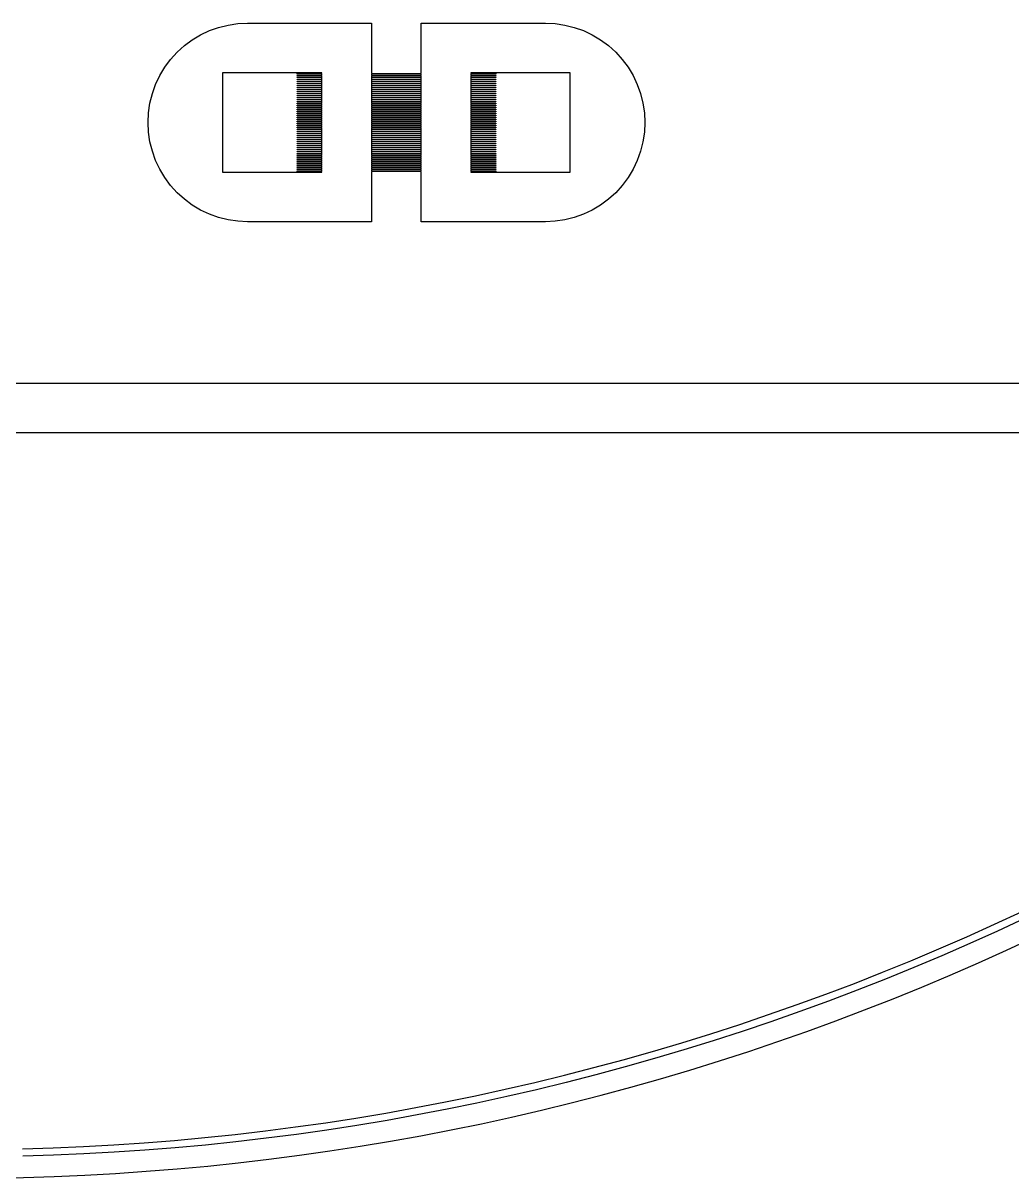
# Model space of a CAD drawing. Extents: x -16 to 83, y -18 to 83.
# Drawn here: x 33.48 to 53.39, y -18.25 to 5 of the extents above; entities that cross this region are included whole.
import ezdxf

# ---------------------------------------------------------------- set-up
doc = ezdxf.new("R2010")
doc.units = 0

msp = doc.modelspace()

# ---------------------------------------------------------------- linework, layer by layer
for p, q in [((37.2346, 4.84775), (37.4194, 4.91388)), ((37.4194, 4.91388), (37.6098, 4.96156)), ((37.6098, 4.96156), (37.804, 4.99036)), ((37.804, 4.99036), (38, 5)), ((38, 5), (40.5, 5)), ((40.5, 5), (40.5, 3.98499)), ((41.5, 3.98499), (41.5, 5)), ((41.5, 5), (44, 5)), ((44, 5), (44.196, 4.99036)), ((44.196, 4.99036), (44.3902, 4.96156)), ((44.3902, 4.96156), (44.5806, 4.91388)), ((44.5806, 4.91388), (44.7654, 4.84775)), ((36.7312, 4.54602), (36.8889, 4.66293)), ((36.8889, 4.66293), (37.0572, 4.76384)), ((37.0572, 4.76384), (37.2346, 4.84775)), ((44.7654, 4.84775), (44.9428, 4.76384)), ((44.9428, 4.76384), (45.1111, 4.66293)), ((45.1111, 4.66293), (45.2688, 4.54602)), ((36.5858, 4.4142), (36.7312, 4.54602)), ((45.2688, 4.54602), (45.4142, 4.4142)), ((36.3371, 4.11113), (36.454, 4.26878)), ((36.454, 4.26878), (36.5858, 4.4142)), ((45.4142, 4.4142), (45.546, 4.26878)), ((45.546, 4.26878), (45.6629, 4.11113)), ((36.2362, 3.94278), (36.3371, 4.11113)), ((39.5, 4), (37.5, 4)), ((37.5, 4), (37.5, 2)), ((39, 3.97499), (39, 3.98499)), ((39, 3.98499), (39.5, 3.98499)), ((39.5, 3.97499), (39, 3.97499)), ((39.5, 3.98499), (39.5, 4)), ((39.5, 3.94499), (39.5, 3.97499)), ((40.5, 3.98499), (41.5, 3.98499)), ((41.5, 3.97499), (40.5, 3.97499)), ((40.5, 3.97499), (40.5, 3.94499)), ((41.5, 3.94499), (41.5, 3.97499)), ((44.5, 4), (42.5, 4)), ((42.5, 4), (42.5, 3.98499)), ((42.5, 3.98499), (43, 3.98499)), ((43, 3.97499), (42.5, 3.97499)), ((42.5, 3.97499), (42.5, 3.94499)), ((43, 3.98499), (43, 3.97499)), ((44.5, 2), (44.5, 4)), ((45.6629, 4.11113), (45.7638, 3.94278)), ((36.0861, 3.58057), (36.1523, 3.76537)), ((36.1523, 3.76537), (36.2362, 3.94278)), ((39, 3.935), (39, 3.94499)), ((39, 3.94499), (39.5, 3.94499)), ((39.5, 3.935), (39, 3.935)), ((39, 3.89499), (39, 3.905)), ((39, 3.905), (39.5, 3.905)), ((39.5, 3.89499), (39, 3.89499)), ((39, 3.855), (39, 3.86499)), ((39, 3.86499), (39.5, 3.86499)), ((39.5, 3.855), (39, 3.855)), ((39, 3.81499), (39, 3.825)), ((39, 3.825), (39.5, 3.825)), ((39.5, 3.81499), (39, 3.81499)), ((39, 3.77499), (39, 3.78499)), ((39, 3.78499), (39.5, 3.78499)), ((39.5, 3.77499), (39, 3.77499)), ((39, 3.73499), (39, 3.745)), ((39, 3.745), (39.5, 3.745)), ((39.5, 3.73499), (39, 3.73499)), ((39.5, 3.905), (39.5, 3.935)), ((39.5, 3.86499), (39.5, 3.89499)), ((39.5, 3.825), (39.5, 3.855)), ((39.5, 3.78499), (39.5, 3.81499)), ((39.5, 3.745), (39.5, 3.77499)), ((39.5, 3.70499), (39.5, 3.73499)), ((40.5, 3.94499), (41.5, 3.94499)), ((41.5, 3.935), (40.5, 3.935)), ((40.5, 3.935), (40.5, 3.905)), ((40.5, 3.905), (41.5, 3.905)), ((41.5, 3.89499), (40.5, 3.89499)), ((40.5, 3.89499), (40.5, 3.86499)), ((40.5, 3.86499), (41.5, 3.86499)), ((41.5, 3.855), (40.5, 3.855)), ((40.5, 3.855), (40.5, 3.825)), ((40.5, 3.825), (41.5, 3.825)), ((41.5, 3.81499), (40.5, 3.81499)), ((40.5, 3.81499), (40.5, 3.78499)), ((40.5, 3.78499), (41.5, 3.78499)), ((41.5, 3.77499), (40.5, 3.77499)), ((40.5, 3.77499), (40.5, 3.745)), ((40.5, 3.745), (41.5, 3.745)), ((41.5, 3.73499), (40.5, 3.73499)), ((40.5, 3.73499), (40.5, 3.70499)), ((41.5, 3.905), (41.5, 3.935)), ((41.5, 3.86499), (41.5, 3.89499)), ((41.5, 3.825), (41.5, 3.855)), ((41.5, 3.78499), (41.5, 3.81499)), ((41.5, 3.745), (41.5, 3.77499)), ((41.5, 3.70499), (41.5, 3.73499)), ((42.5, 3.94499), (43, 3.94499)), ((43, 3.935), (42.5, 3.935)), ((42.5, 3.935), (42.5, 3.905)), ((42.5, 3.905), (43, 3.905)), ((43, 3.89499), (42.5, 3.89499)), ((42.5, 3.89499), (42.5, 3.86499)), ((42.5, 3.86499), (43, 3.86499)), ((43, 3.855), (42.5, 3.855)), ((42.5, 3.855), (42.5, 3.825)), ((42.5, 3.825), (43, 3.825)), ((43, 3.81499), (42.5, 3.81499)), ((42.5, 3.81499), (42.5, 3.78499)), ((42.5, 3.78499), (43, 3.78499)), ((43, 3.77499), (42.5, 3.77499)), ((42.5, 3.77499), (42.5, 3.745)), ((42.5, 3.745), (43, 3.745)), ((43, 3.73499), (42.5, 3.73499)), ((42.5, 3.73499), (42.5, 3.70499)), ((43, 3.94499), (43, 3.935)), ((43, 3.905), (43, 3.89499)), ((43, 3.86499), (43, 3.855)), ((43, 3.825), (43, 3.81499)), ((43, 3.78499), (43, 3.77499)), ((43, 3.745), (43, 3.73499)), ((45.7638, 3.94278), (45.8477, 3.76537)), ((45.8477, 3.76537), (45.9139, 3.58057)), ((36.0384, 3.39017), (36.0861, 3.58057)), ((39, 3.69499), (39, 3.70499)), ((39, 3.70499), (39.5, 3.70499)), ((39.5, 3.69499), (39, 3.69499)), ((39, 3.655), (39, 3.66499)), ((39, 3.66499), (39.5, 3.66499)), ((39.5, 3.655), (39, 3.655)), ((39, 3.61499), (39, 3.625)), ((39, 3.625), (39.5, 3.625)), ((39.5, 3.61499), (39, 3.61499)), ((39, 3.575), (39, 3.58499)), ((39, 3.58499), (39.5, 3.58499)), ((39.5, 3.575), (39, 3.575)), ((39, 3.53499), (39, 3.545)), ((39, 3.545), (39.5, 3.545)), ((39.5, 3.53499), (39, 3.53499)), ((39, 3.495), (39, 3.50499)), ((39, 3.50499), (39.5, 3.50499)), ((39.5, 3.495), (39, 3.495)), ((39.5, 3.66499), (39.5, 3.69499)), ((39.5, 3.625), (39.5, 3.655)), ((39.5, 3.58499), (39.5, 3.61499)), ((39.5, 3.545), (39.5, 3.575)), ((39.5, 3.50499), (39.5, 3.53499)), ((39.5, 3.465), (39.5, 3.495)), ((40.5, 3.70499), (41.5, 3.70499)), ((41.5, 3.69499), (40.5, 3.69499)), ((40.5, 3.69499), (40.5, 3.66499)), ((40.5, 3.66499), (41.5, 3.66499)), ((41.5, 3.655), (40.5, 3.655)), ((40.5, 3.655), (40.5, 3.625)), ((40.5, 3.625), (41.5, 3.625)), ((41.5, 3.61499), (40.5, 3.61499)), ((40.5, 3.61499), (40.5, 3.58499)), ((40.5, 3.58499), (41.5, 3.58499)), ((41.5, 3.575), (40.5, 3.575)), ((40.5, 3.575), (40.5, 3.545)), ((40.5, 3.545), (41.5, 3.545)), ((41.5, 3.53499), (40.5, 3.53499)), ((40.5, 3.53499), (40.5, 3.50499)), ((40.5, 3.50499), (41.5, 3.50499)), ((41.5, 3.495), (40.5, 3.495)), ((40.5, 3.495), (40.5, 3.465)), ((41.5, 3.66499), (41.5, 3.69499)), ((41.5, 3.625), (41.5, 3.655)), ((41.5, 3.58499), (41.5, 3.61499)), ((41.5, 3.545), (41.5, 3.575)), ((41.5, 3.50499), (41.5, 3.53499)), ((41.5, 3.465), (41.5, 3.495)), ((42.5, 3.70499), (43, 3.70499)), ((43, 3.69499), (42.5, 3.69499)), ((42.5, 3.69499), (42.5, 3.66499)), ((42.5, 3.66499), (43, 3.66499)), ((43, 3.655), (42.5, 3.655)), ((42.5, 3.655), (42.5, 3.625)), ((42.5, 3.625), (43, 3.625)), ((43, 3.61499), (42.5, 3.61499)), ((42.5, 3.61499), (42.5, 3.58499)), ((42.5, 3.58499), (43, 3.58499)), ((43, 3.575), (42.5, 3.575)), ((42.5, 3.575), (42.5, 3.545)), ((42.5, 3.545), (43, 3.545)), ((43, 3.53499), (42.5, 3.53499)), ((42.5, 3.53499), (42.5, 3.50499)), ((42.5, 3.50499), (43, 3.50499)), ((43, 3.495), (42.5, 3.495)), ((42.5, 3.495), (42.5, 3.465)), ((43, 3.70499), (43, 3.69499)), ((43, 3.66499), (43, 3.655)), ((43, 3.625), (43, 3.61499)), ((43, 3.58499), (43, 3.575)), ((43, 3.545), (43, 3.53499)), ((43, 3.50499), (43, 3.495)), ((45.9139, 3.58057), (45.9616, 3.39017)), ((36.0096, 3.19603), (36.0384, 3.39017)), ((39, 3.45499), (39, 3.465)), ((39, 3.465), (39.5, 3.465)), ((39.5, 3.45499), (39, 3.45499)), ((39, 3.41499), (39, 3.42499)), ((39, 3.42499), (39.5, 3.42499)), ((39.5, 3.41499), (39, 3.41499)), ((39, 3.375), (39, 3.38499)), ((39, 3.38499), (39.5, 3.38499)), ((39.5, 3.375), (39, 3.375)), ((39, 3.33499), (39, 3.34499)), ((39, 3.34499), (39.5, 3.34499)), ((39.5, 3.33499), (39, 3.33499)), ((39, 3.295), (39, 3.30499)), ((39, 3.30499), (39.5, 3.30499)), ((39.5, 3.295), (39, 3.295)), ((39, 3.25499), (39, 3.265)), ((39, 3.265), (39.5, 3.265)), ((39.5, 3.25499), (39, 3.25499)), ((39.5, 3.42499), (39.5, 3.45499)), ((39.5, 3.38499), (39.5, 3.41499)), ((39.5, 3.34499), (39.5, 3.375)), ((39.5, 3.30499), (39.5, 3.33499)), ((39.5, 3.265), (39.5, 3.295)), ((39.5, 3.22499), (39.5, 3.25499)), ((40.5, 3.465), (41.5, 3.465)), ((41.5, 3.45499), (40.5, 3.45499)), ((40.5, 3.45499), (40.5, 3.42499)), ((40.5, 3.42499), (41.5, 3.42499)), ((41.5, 3.41499), (40.5, 3.41499)), ((40.5, 3.41499), (40.5, 3.38499)), ((40.5, 3.38499), (41.5, 3.38499)), ((41.5, 3.375), (40.5, 3.375)), ((40.5, 3.375), (40.5, 3.34499)), ((40.5, 3.34499), (41.5, 3.34499)), ((41.5, 3.33499), (40.5, 3.33499)), ((40.5, 3.33499), (40.5, 3.30499)), ((40.5, 3.30499), (41.5, 3.30499)), ((41.5, 3.295), (40.5, 3.295)), ((40.5, 3.295), (40.5, 3.265)), ((40.5, 3.265), (41.5, 3.265)), ((41.5, 3.25499), (40.5, 3.25499)), ((40.5, 3.25499), (40.5, 3.22499)), ((41.5, 3.42499), (41.5, 3.45499)), ((41.5, 3.38499), (41.5, 3.41499)), ((41.5, 3.34499), (41.5, 3.375)), ((41.5, 3.30499), (41.5, 3.33499)), ((41.5, 3.265), (41.5, 3.295)), ((41.5, 3.22499), (41.5, 3.25499)), ((42.5, 3.465), (43, 3.465)), ((43, 3.45499), (42.5, 3.45499)), ((42.5, 3.45499), (42.5, 3.42499)), ((42.5, 3.42499), (43, 3.42499)), ((43, 3.41499), (42.5, 3.41499)), ((42.5, 3.41499), (42.5, 3.38499)), ((42.5, 3.38499), (43, 3.38499)), ((43, 3.375), (42.5, 3.375)), ((42.5, 3.375), (42.5, 3.34499)), ((42.5, 3.34499), (43, 3.34499)), ((43, 3.33499), (42.5, 3.33499)), ((42.5, 3.33499), (42.5, 3.30499)), ((42.5, 3.30499), (43, 3.30499)), ((43, 3.295), (42.5, 3.295)), ((42.5, 3.295), (42.5, 3.265)), ((42.5, 3.265), (43, 3.265)), ((43, 3.25499), (42.5, 3.25499)), ((42.5, 3.25499), (42.5, 3.22499)), ((43, 3.465), (43, 3.45499)), ((43, 3.42499), (43, 3.41499)), ((43, 3.38499), (43, 3.375)), ((43, 3.34499), (43, 3.33499)), ((43, 3.30499), (43, 3.295)), ((43, 3.265), (43, 3.25499)), ((45.9616, 3.39017), (45.9904, 3.19603)), ((36, 3), (36.0096, 3.19603)), ((39, 3.215), (39, 3.22499)), ((39, 3.22499), (39.5, 3.22499)), ((39.5, 3.215), (39, 3.215)), ((39, 3.17499), (39, 3.185)), ((39, 3.185), (39.5, 3.185)), ((39.5, 3.17499), (39, 3.17499)), ((39, 3.13499), (39, 3.14499)), ((39, 3.14499), (39.5, 3.14499)), ((39.5, 3.13499), (39, 3.13499)), ((39, 3.09499), (39, 3.105)), ((39, 3.105), (39.5, 3.105)), ((39.5, 3.09499), (39, 3.09499)), ((39, 3.05499), (39, 3.06499)), ((39, 3.06499), (39.5, 3.06499)), ((39.5, 3.05499), (39, 3.05499)), ((39, 3.015), (39, 3.02499)), ((39, 3.02499), (39.5, 3.02499)), ((39.5, 3.185), (39.5, 3.215)), ((39.5, 3.14499), (39.5, 3.17499)), ((39.5, 3.105), (39.5, 3.13499)), ((39.5, 3.06499), (39.5, 3.09499)), ((39.5, 3.02499), (39.5, 3.05499)), ((40.5, 3.22499), (41.5, 3.22499)), ((41.5, 3.215), (40.5, 3.215)), ((40.5, 3.215), (40.5, 3.185)), ((40.5, 3.185), (41.5, 3.185)), ((41.5, 3.17499), (40.5, 3.17499)), ((40.5, 3.17499), (40.5, 3.14499)), ((40.5, 3.14499), (41.5, 3.14499)), ((41.5, 3.13499), (40.5, 3.13499)), ((40.5, 3.13499), (40.5, 3.105)), ((40.5, 3.105), (41.5, 3.105)), ((41.5, 3.09499), (40.5, 3.09499)), ((40.5, 3.09499), (40.5, 3.06499)), ((40.5, 3.06499), (41.5, 3.06499)), ((41.5, 3.05499), (40.5, 3.05499)), ((40.5, 3.05499), (40.5, 3.02499)), ((40.5, 3.02499), (41.5, 3.02499)), ((41.5, 3.185), (41.5, 3.215)), ((41.5, 3.14499), (41.5, 3.17499)), ((41.5, 3.105), (41.5, 3.13499)), ((41.5, 3.06499), (41.5, 3.09499)), ((41.5, 3.02499), (41.5, 3.05499)), ((42.5, 3.22499), (43, 3.22499)), ((43, 3.215), (42.5, 3.215)), ((42.5, 3.215), (42.5, 3.185)), ((42.5, 3.185), (43, 3.185)), ((43, 3.17499), (42.5, 3.17499)), ((42.5, 3.17499), (42.5, 3.14499)), ((42.5, 3.14499), (43, 3.14499)), ((43, 3.13499), (42.5, 3.13499)), ((42.5, 3.13499), (42.5, 3.105)), ((42.5, 3.105), (43, 3.105)), ((43, 3.09499), (42.5, 3.09499)), ((42.5, 3.09499), (42.5, 3.06499)), ((42.5, 3.06499), (43, 3.06499)), ((43, 3.05499), (42.5, 3.05499)), ((42.5, 3.05499), (42.5, 3.02499)), ((42.5, 3.02499), (43, 3.02499)), ((43, 3.22499), (43, 3.215)), ((43, 3.185), (43, 3.17499)), ((43, 3.14499), (43, 3.13499)), ((43, 3.105), (43, 3.09499)), ((43, 3.06499), (43, 3.05499)), ((43, 3.02499), (43, 3.015)), ((45.9904, 3.19603), (46, 3)), ((36.0096, 2.80397), (36, 3)), ((36.0384, 2.60983), (36.0096, 2.80397)), ((39.5, 3.015), (39, 3.015)), ((39, 2.97501), (39, 2.985)), ((39, 2.985), (39.5, 2.985)), ((39.5, 2.97501), (39, 2.97501)), ((39, 2.93501), (39, 2.94501)), ((39, 2.94501), (39.5, 2.94501)), ((39.5, 2.93501), (39, 2.93501)), ((39, 2.895), (39, 2.90501)), ((39, 2.90501), (39.5, 2.90501)), ((39.5, 2.895), (39, 2.895)), ((39, 2.85501), (39, 2.86501)), ((39, 2.86501), (39.5, 2.86501)), ((39.5, 2.85501), (39, 2.85501)), ((39, 2.815), (39, 2.82501)), ((39, 2.82501), (39.5, 2.82501)), ((39.5, 2.815), (39, 2.815)), ((39.5, 2.985), (39.5, 3.015)), ((39.5, 2.94501), (39.5, 2.97501)), ((39.5, 2.90501), (39.5, 2.93501)), ((39.5, 2.86501), (39.5, 2.895)), ((39.5, 2.82501), (39.5, 2.85501)), ((39.5, 2.785), (39.5, 2.815)), ((41.5, 3.015), (40.5, 3.015)), ((40.5, 3.015), (40.5, 2.985)), ((40.5, 2.985), (41.5, 2.985)), ((41.5, 2.97501), (40.5, 2.97501)), ((40.5, 2.97501), (40.5, 2.94501)), ((40.5, 2.94501), (41.5, 2.94501)), ((41.5, 2.93501), (40.5, 2.93501)), ((40.5, 2.93501), (40.5, 2.90501)), ((40.5, 2.90501), (41.5, 2.90501)), ((41.5, 2.895), (40.5, 2.895)), ((40.5, 2.895), (40.5, 2.86501)), ((40.5, 2.86501), (41.5, 2.86501)), ((41.5, 2.85501), (40.5, 2.85501)), ((40.5, 2.85501), (40.5, 2.82501)), ((40.5, 2.82501), (41.5, 2.82501)), ((41.5, 2.815), (40.5, 2.815)), ((40.5, 2.815), (40.5, 2.785)), ((41.5, 2.985), (41.5, 3.015)), ((41.5, 2.94501), (41.5, 2.97501)), ((41.5, 2.90501), (41.5, 2.93501)), ((41.5, 2.86501), (41.5, 2.895)), ((41.5, 2.82501), (41.5, 2.85501)), ((41.5, 2.785), (41.5, 2.815)), ((43, 3.015), (42.5, 3.015)), ((42.5, 3.015), (42.5, 2.985)), ((42.5, 2.985), (43, 2.985)), ((43, 2.97501), (42.5, 2.97501)), ((42.5, 2.97501), (42.5, 2.94501)), ((42.5, 2.94501), (43, 2.94501)), ((43, 2.93501), (42.5, 2.93501)), ((42.5, 2.93501), (42.5, 2.90501)), ((42.5, 2.90501), (43, 2.90501)), ((43, 2.895), (42.5, 2.895)), ((42.5, 2.895), (42.5, 2.86501)), ((42.5, 2.86501), (43, 2.86501)), ((43, 2.85501), (42.5, 2.85501)), ((42.5, 2.85501), (42.5, 2.82501)), ((42.5, 2.82501), (43, 2.82501)), ((43, 2.815), (42.5, 2.815)), ((42.5, 2.815), (42.5, 2.785)), ((43, 2.985), (43, 2.97501)), ((43, 2.94501), (43, 2.93501)), ((43, 2.90501), (43, 2.895)), ((43, 2.86501), (43, 2.85501)), ((43, 2.82501), (43, 2.815)), ((45.9904, 2.80397), (45.9616, 2.60983)), ((46, 3), (45.9904, 2.80397)), ((36.0861, 2.41943), (36.0384, 2.60983)), ((39, 2.77501), (39, 2.785)), ((39, 2.785), (39.5, 2.785)), ((39.5, 2.77501), (39, 2.77501)), ((39, 2.735), (39, 2.74501)), ((39, 2.74501), (39.5, 2.74501)), ((39.5, 2.735), (39, 2.735)), ((39, 2.69501), (39, 2.705)), ((39, 2.705), (39.5, 2.705)), ((39.5, 2.69501), (39, 2.69501)), ((39, 2.65501), (39, 2.66501)), ((39, 2.66501), (39.5, 2.66501)), ((39.5, 2.65501), (39, 2.65501)), ((39, 2.61501), (39, 2.625)), ((39, 2.625), (39.5, 2.625)), ((39.5, 2.61501), (39, 2.61501)), ((39, 2.57501), (39, 2.58501)), ((39, 2.58501), (39.5, 2.58501)), ((39.5, 2.57501), (39, 2.57501)), ((39.5, 2.74501), (39.5, 2.77501)), ((39.5, 2.705), (39.5, 2.735)), ((39.5, 2.66501), (39.5, 2.69501)), ((39.5, 2.625), (39.5, 2.65501)), ((39.5, 2.58501), (39.5, 2.61501)), ((39.5, 2.54501), (39.5, 2.57501)), ((40.5, 2.785), (41.5, 2.785)), ((41.5, 2.77501), (40.5, 2.77501)), ((40.5, 2.77501), (40.5, 2.74501)), ((40.5, 2.74501), (41.5, 2.74501)), ((41.5, 2.735), (40.5, 2.735)), ((40.5, 2.735), (40.5, 2.705)), ((40.5, 2.705), (41.5, 2.705)), ((41.5, 2.69501), (40.5, 2.69501)), ((40.5, 2.69501), (40.5, 2.66501)), ((40.5, 2.66501), (41.5, 2.66501)), ((41.5, 2.65501), (40.5, 2.65501)), ((40.5, 2.65501), (40.5, 2.625)), ((40.5, 2.625), (41.5, 2.625)), ((41.5, 2.61501), (40.5, 2.61501)), ((40.5, 2.61501), (40.5, 2.58501)), ((40.5, 2.58501), (41.5, 2.58501)), ((41.5, 2.57501), (40.5, 2.57501)), ((40.5, 2.57501), (40.5, 2.54501)), ((41.5, 2.74501), (41.5, 2.77501)), ((41.5, 2.705), (41.5, 2.735)), ((41.5, 2.66501), (41.5, 2.69501)), ((41.5, 2.625), (41.5, 2.65501)), ((41.5, 2.58501), (41.5, 2.61501)), ((41.5, 2.54501), (41.5, 2.57501)), ((42.5, 2.785), (43, 2.785)), ((43, 2.77501), (42.5, 2.77501)), ((42.5, 2.77501), (42.5, 2.74501)), ((42.5, 2.74501), (43, 2.74501)), ((43, 2.735), (42.5, 2.735)), ((42.5, 2.735), (42.5, 2.705)), ((42.5, 2.705), (43, 2.705)), ((43, 2.69501), (42.5, 2.69501)), ((42.5, 2.69501), (42.5, 2.66501)), ((42.5, 2.66501), (43, 2.66501)), ((43, 2.65501), (42.5, 2.65501)), ((42.5, 2.65501), (42.5, 2.625)), ((42.5, 2.625), (43, 2.625)), ((43, 2.61501), (42.5, 2.61501)), ((42.5, 2.61501), (42.5, 2.58501)), ((42.5, 2.58501), (43, 2.58501)), ((43, 2.57501), (42.5, 2.57501)), ((42.5, 2.57501), (42.5, 2.54501)), ((43, 2.785), (43, 2.77501)), ((43, 2.74501), (43, 2.735)), ((43, 2.705), (43, 2.69501)), ((43, 2.66501), (43, 2.65501)), ((43, 2.625), (43, 2.61501)), ((43, 2.58501), (43, 2.57501)), ((45.9616, 2.60983), (45.9139, 2.41943)), ((36.1523, 2.23463), (36.0861, 2.41943)), ((39, 2.535), (39, 2.54501)), ((39, 2.54501), (39.5, 2.54501)), ((39.5, 2.535), (39, 2.535)), ((39, 2.49501), (39, 2.505)), ((39, 2.505), (39.5, 2.505)), ((39.5, 2.49501), (39, 2.49501)), ((39, 2.455), (39, 2.46501)), ((39, 2.46501), (39.5, 2.46501)), ((39.5, 2.455), (39, 2.455)), ((39, 2.41501), (39, 2.425)), ((39, 2.425), (39.5, 2.425)), ((39.5, 2.41501), (39, 2.41501)), ((39, 2.375), (39, 2.38501)), ((39, 2.38501), (39.5, 2.38501)), ((39.5, 2.375), (39, 2.375)), ((39, 2.33501), (39, 2.345)), ((39, 2.345), (39.5, 2.345)), ((39.5, 2.33501), (39, 2.33501)), ((39.5, 2.505), (39.5, 2.535)), ((39.5, 2.46501), (39.5, 2.49501)), ((39.5, 2.425), (39.5, 2.455)), ((39.5, 2.38501), (39.5, 2.41501)), ((39.5, 2.345), (39.5, 2.375)), ((39.5, 2.30501), (39.5, 2.33501)), ((40.5, 2.54501), (41.5, 2.54501)), ((41.5, 2.535), (40.5, 2.535)), ((40.5, 2.535), (40.5, 2.505)), ((40.5, 2.505), (41.5, 2.505)), ((41.5, 2.49501), (40.5, 2.49501)), ((40.5, 2.49501), (40.5, 2.46501)), ((40.5, 2.46501), (41.5, 2.46501)), ((41.5, 2.455), (40.5, 2.455)), ((40.5, 2.455), (40.5, 2.425)), ((40.5, 2.425), (41.5, 2.425)), ((41.5, 2.41501), (40.5, 2.41501)), ((40.5, 2.41501), (40.5, 2.38501)), ((40.5, 2.38501), (41.5, 2.38501)), ((41.5, 2.375), (40.5, 2.375)), ((40.5, 2.375), (40.5, 2.345)), ((40.5, 2.345), (41.5, 2.345)), ((41.5, 2.33501), (40.5, 2.33501)), ((40.5, 2.33501), (40.5, 2.30501)), ((41.5, 2.505), (41.5, 2.535)), ((41.5, 2.46501), (41.5, 2.49501)), ((41.5, 2.425), (41.5, 2.455)), ((41.5, 2.38501), (41.5, 2.41501)), ((41.5, 2.345), (41.5, 2.375)), ((41.5, 2.30501), (41.5, 2.33501)), ((42.5, 2.54501), (43, 2.54501)), ((43, 2.535), (42.5, 2.535)), ((42.5, 2.535), (42.5, 2.505)), ((42.5, 2.505), (43, 2.505)), ((43, 2.49501), (42.5, 2.49501)), ((42.5, 2.49501), (42.5, 2.46501)), ((42.5, 2.46501), (43, 2.46501)), ((43, 2.455), (42.5, 2.455)), ((42.5, 2.455), (42.5, 2.425)), ((42.5, 2.425), (43, 2.425)), ((43, 2.41501), (42.5, 2.41501)), ((42.5, 2.41501), (42.5, 2.38501)), ((42.5, 2.38501), (43, 2.38501)), ((43, 2.375), (42.5, 2.375)), ((42.5, 2.375), (42.5, 2.345)), ((42.5, 2.345), (43, 2.345)), ((43, 2.33501), (42.5, 2.33501)), ((42.5, 2.33501), (42.5, 2.30501)), ((43, 2.54501), (43, 2.535)), ((43, 2.505), (43, 2.49501)), ((43, 2.46501), (43, 2.455)), ((43, 2.425), (43, 2.41501)), ((43, 2.38501), (43, 2.375)), ((43, 2.345), (43, 2.33501)), ((45.9139, 2.41943), (45.8477, 2.23463)), ((36.2362, 2.05722), (36.1523, 2.23463)), ((39, 2.29501), (39, 2.30501)), ((39, 2.30501), (39.5, 2.30501)), ((39.5, 2.29501), (39, 2.29501)), ((39, 2.255), (39, 2.26501)), ((39, 2.26501), (39.5, 2.26501)), ((39.5, 2.255), (39, 2.255)), ((39, 2.21501), (39, 2.22501)), ((39, 2.22501), (39.5, 2.22501)), ((39.5, 2.21501), (39, 2.21501)), ((39, 2.175), (39, 2.18501)), ((39, 2.18501), (39.5, 2.18501)), ((39.5, 2.175), (39, 2.175)), ((39, 2.13501), (39, 2.145)), ((39, 2.145), (39.5, 2.145)), ((39.5, 2.13501), (39, 2.13501)), ((39, 2.095), (39, 2.10501)), ((39, 2.10501), (39.5, 2.10501)), ((39.5, 2.095), (39, 2.095)), ((39.5, 2.26501), (39.5, 2.29501)), ((39.5, 2.22501), (39.5, 2.255)), ((39.5, 2.18501), (39.5, 2.21501)), ((39.5, 2.145), (39.5, 2.175)), ((39.5, 2.10501), (39.5, 2.13501)), ((39.5, 2.065), (39.5, 2.095)), ((40.5, 2.30501), (41.5, 2.30501)), ((41.5, 2.29501), (40.5, 2.29501)), ((40.5, 2.29501), (40.5, 2.26501)), ((40.5, 2.26501), (41.5, 2.26501)), ((41.5, 2.255), (40.5, 2.255)), ((40.5, 2.255), (40.5, 2.22501)), ((40.5, 2.22501), (41.5, 2.22501)), ((41.5, 2.21501), (40.5, 2.21501)), ((40.5, 2.21501), (40.5, 2.18501)), ((40.5, 2.18501), (41.5, 2.18501)), ((41.5, 2.175), (40.5, 2.175)), ((40.5, 2.175), (40.5, 2.145)), ((40.5, 2.145), (41.5, 2.145)), ((41.5, 2.13501), (40.5, 2.13501)), ((40.5, 2.13501), (40.5, 2.10501)), ((40.5, 2.10501), (41.5, 2.10501)), ((41.5, 2.095), (40.5, 2.095)), ((40.5, 2.095), (40.5, 2.065)), ((41.5, 2.26501), (41.5, 2.29501)), ((41.5, 2.22501), (41.5, 2.255)), ((41.5, 2.18501), (41.5, 2.21501)), ((41.5, 2.145), (41.5, 2.175)), ((41.5, 2.10501), (41.5, 2.13501)), ((41.5, 2.065), (41.5, 2.095)), ((42.5, 2.30501), (43, 2.30501)), ((43, 2.29501), (42.5, 2.29501)), ((42.5, 2.29501), (42.5, 2.26501)), ((42.5, 2.26501), (43, 2.26501)), ((43, 2.255), (42.5, 2.255)), ((42.5, 2.255), (42.5, 2.22501)), ((42.5, 2.22501), (43, 2.22501)), ((43, 2.21501), (42.5, 2.21501)), ((42.5, 2.21501), (42.5, 2.18501)), ((42.5, 2.18501), (43, 2.18501)), ((43, 2.175), (42.5, 2.175)), ((42.5, 2.175), (42.5, 2.145)), ((42.5, 2.145), (43, 2.145)), ((43, 2.13501), (42.5, 2.13501)), ((42.5, 2.13501), (42.5, 2.10501)), ((42.5, 2.10501), (43, 2.10501)), ((43, 2.095), (42.5, 2.095)), ((42.5, 2.095), (42.5, 2.065)), ((43, 2.30501), (43, 2.29501)), ((43, 2.26501), (43, 2.255)), ((43, 2.22501), (43, 2.21501)), ((43, 2.18501), (43, 2.175)), ((43, 2.145), (43, 2.13501)), ((43, 2.10501), (43, 2.095)), ((45.8477, 2.23463), (45.7638, 2.05722)), ((36.3371, 1.88887), (36.2362, 2.05722)), ((36.454, 1.73122), (36.3371, 1.88887)), ((37.5, 2), (39.5, 2)), ((39, 2.05501), (39, 2.065)), ((39, 2.065), (39.5, 2.065)), ((39.5, 2.05501), (39, 2.05501)), ((39, 2.01501), (39, 2.02501)), ((39, 2.02501), (39.5, 2.02501)), ((39.5, 2.01501), (39, 2.01501)), ((39.5, 2.02501), (39.5, 2.05501)), ((39.5, 2), (39.5, 2.01501)), ((40.5, 2.065), (41.5, 2.065)), ((41.5, 2.05501), (40.5, 2.05501)), ((40.5, 2.05501), (40.5, 2.02501)), ((40.5, 2.02501), (41.5, 2.02501)), ((41.5, 2.01501), (40.5, 2.01501)), ((40.5, 2.01501), (40.5, 1)), ((41.5, 2.02501), (41.5, 2.05501)), ((41.5, 1), (41.5, 2.01501)), ((42.5, 2.065), (43, 2.065)), ((43, 2.05501), (42.5, 2.05501)), ((42.5, 2.05501), (42.5, 2.02501)), ((42.5, 2.02501), (43, 2.02501)), ((43, 2.01501), (42.5, 2.01501)), ((42.5, 2.01501), (42.5, 2)), ((42.5, 2), (44.5, 2)), ((43, 2.065), (43, 2.05501)), ((43, 2.02501), (43, 2.01501)), ((45.6629, 1.88887), (45.546, 1.73122)), ((45.7638, 2.05722), (45.6629, 1.88887)), ((36.5858, 1.5858), (36.454, 1.73122)), ((45.546, 1.73122), (45.4142, 1.5858)), ((36.7312, 1.45398), (36.5858, 1.5858)), ((36.8889, 1.33707), (36.7312, 1.45398)), ((45.2688, 1.45398), (45.1111, 1.33707)), ((45.4142, 1.5858), (45.2688, 1.45398)), ((37.0572, 1.23616), (36.8889, 1.33707)), ((37.2346, 1.15225), (37.0572, 1.23616)), ((44.9428, 1.23616), (44.7654, 1.15225)), ((45.1111, 1.33707), (44.9428, 1.23616)), ((37.4194, 1.08612), (37.2346, 1.15225)), ((37.6098, 1.03844), (37.4194, 1.08612)), ((37.804, 1.00964), (37.6098, 1.03844)), ((38, 1), (37.804, 1.00964)), ((40.5, 1), (38, 1)), ((44, 1), (41.5, 1)), ((44.196, 1.00964), (44, 1)), ((44.3902, 1.03844), (44.196, 1.00964)), ((44.5806, 1.08612), (44.3902, 1.03844)), ((44.7654, 1.15225), (44.5806, 1.08612)), ((-2.25, -2.25), (66.75, -2.25)), ((67.25, -3.25), (-2.75, -3.25)), ((53.0402, -13.1402), (53.5957, -12.8817)), ((53.6598, -13.0173), (53.1027, -13.2766)), ((52.4817, -13.3919), (53.0402, -13.1402)), ((51.92, -13.6367), (52.4817, -13.3919)), ((53.1027, -13.2766), (52.5424, -13.5291)), ((53.2797, -13.663), (53.8415, -13.4015)), ((51.3555, -13.8747), (51.92, -13.6367)), ((52.5424, -13.5291), (51.9791, -13.7746)), ((52.7147, -13.9176), (53.2797, -13.663)), ((50.788, -14.1057), (51.3555, -13.8747)), ((51.9791, -13.7746), (51.4129, -14.0133)), ((52.1466, -14.1652), (52.7147, -13.9176)), ((50.2178, -14.3297), (50.788, -14.1057)), ((51.4129, -14.0133), (50.8437, -14.2449)), ((51.5755, -14.4059), (52.1466, -14.1652)), ((49.6448, -14.5466), (50.2178, -14.3297)), ((50.8437, -14.2449), (50.2717, -14.4696)), ((51.0015, -14.6396), (51.5755, -14.4059)), ((49.0692, -14.7566), (49.6448, -14.5466)), ((50.2717, -14.4696), (49.6971, -14.6872)), ((50.4247, -14.8661), (51.0015, -14.6396)), ((48.4911, -14.9594), (49.0692, -14.7566)), ((49.6971, -14.6872), (49.1198, -14.8978)), ((49.8451, -15.0856), (50.4247, -14.8661)), ((47.9106, -15.1552), (48.4911, -14.9594)), ((48.5399, -15.1013), (47.9576, -15.2976)), ((49.1198, -14.8978), (48.5399, -15.1013)), ((49.2629, -15.298), (49.8451, -15.0856)), ((47.3276, -15.3438), (47.9106, -15.1552)), ((47.9576, -15.2976), (47.3729, -15.4868)), ((48.6782, -15.5032), (49.2629, -15.298)), ((46.1551, -15.6995), (46.7425, -15.5252)), ((46.7425, -15.5252), (47.3276, -15.3438)), ((47.3729, -15.4868), (46.786, -15.6688)), ((48.0909, -15.7012), (48.6782, -15.5032)), ((45.5656, -15.8665), (46.1551, -15.6995)), ((46.786, -15.6688), (46.1969, -15.8436)), ((47.5013, -15.892), (48.0909, -15.7012)), ((44.3808, -16.1788), (44.9742, -16.0263)), ((44.9742, -16.0263), (45.5656, -15.8665)), ((45.6056, -16.0111), (45.0124, -16.1713)), ((46.1969, -15.8436), (45.6056, -16.0111)), ((46.9094, -16.0755), (47.5013, -15.892)), ((43.7856, -16.324), (44.3808, -16.1788)), ((45.0124, -16.1713), (44.4172, -16.3243)), ((45.719, -16.4207), (46.3152, -16.2517)), ((46.3152, -16.2517), (46.9094, -16.0755)), ((42.59, -16.5925), (43.1886, -16.4619)), ((43.1886, -16.4619), (43.7856, -16.324)), ((43.8202, -16.47), (43.2215, -16.6083)), ((44.4172, -16.3243), (43.8202, -16.47)), ((45.1207, -16.5823), (45.719, -16.4207)), ((41.3883, -16.8315), (41.9899, -16.7157)), ((41.9899, -16.7157), (42.59, -16.5925)), ((43.2215, -16.6083), (42.6211, -16.7392)), ((43.9184, -16.8835), (44.5205, -16.7366)), ((44.5205, -16.7366), (45.1207, -16.5823)), ((40.181, -17.041), (40.7853, -16.94)), ((40.7853, -16.94), (41.3883, -16.8315)), ((42.0191, -16.8628), (41.4157, -16.979)), ((42.6211, -16.7392), (42.0191, -16.8628)), ((43.3146, -17.0229), (43.9184, -16.8835)), ((38.9689, -17.2208), (39.5755, -17.1346)), ((39.5755, -17.1346), (40.181, -17.041)), ((40.2048, -17.1891), (39.5975, -17.283)), ((40.8109, -17.0878), (40.2048, -17.1891)), ((41.4157, -16.979), (40.8109, -17.0878)), ((42.1021, -17.2796), (42.7091, -17.155)), ((42.7091, -17.155), (43.3146, -17.0229)), ((36.5334, -17.4909), (37.1435, -17.4346)), ((37.1435, -17.4346), (37.7528, -17.3708)), ((37.7528, -17.3708), (38.3613, -17.2995)), ((38.3613, -17.2995), (38.9689, -17.2208)), ((38.9891, -17.3694), (38.3797, -17.4484)), ((39.5975, -17.283), (38.9891, -17.3694)), ((40.8836, -17.5065), (41.4935, -17.3968)), ((41.4935, -17.3968), (42.1021, -17.2796)), ((33.4752, -17.66), (34.0876, -17.6412)), ((34.0876, -17.6412), (34.6997, -17.6149)), ((34.6997, -17.6149), (35.3114, -17.581)), ((35.3114, -17.581), (35.9227, -17.5397)), ((35.9227, -17.5397), (36.5334, -17.4909)), ((36.5463, -17.6404), (35.9337, -17.6893)), ((37.1582, -17.5839), (36.5463, -17.6404)), ((37.7694, -17.5199), (37.1582, -17.5839)), ((38.3797, -17.4484), (37.7694, -17.5199)), ((39.6599, -17.7034), (40.2723, -17.6087)), ((40.2723, -17.6087), (40.8836, -17.5065)), ((34.0931, -17.7911), (33.4789, -17.8099)), ((34.7071, -17.7647), (34.0931, -17.7911)), ((35.3206, -17.7308), (34.7071, -17.7647)), ((35.9337, -17.6893), (35.3206, -17.7308)), ((37.8162, -17.9423), (38.4317, -17.8702)), ((38.4317, -17.8702), (39.0463, -17.7906)), ((39.0463, -17.7906), (39.6599, -17.7034)), ((35.3467, -18.155), (35.965, -18.1132)), ((35.965, -18.1132), (36.5828, -18.0638)), ((36.5828, -18.0638), (37.1999, -18.0068)), ((37.1999, -18.0068), (37.8162, -17.9423)), ((32.8697, -18.2462), (33.4893, -18.2348)), ((33.4893, -18.2348), (34.1088, -18.2158)), ((34.1088, -18.2158), (34.7279, -18.1892)), ((34.7279, -18.1892), (35.3467, -18.155))]:
    msp.add_line(p, q)

doc.saveas('drawing.dxf')
